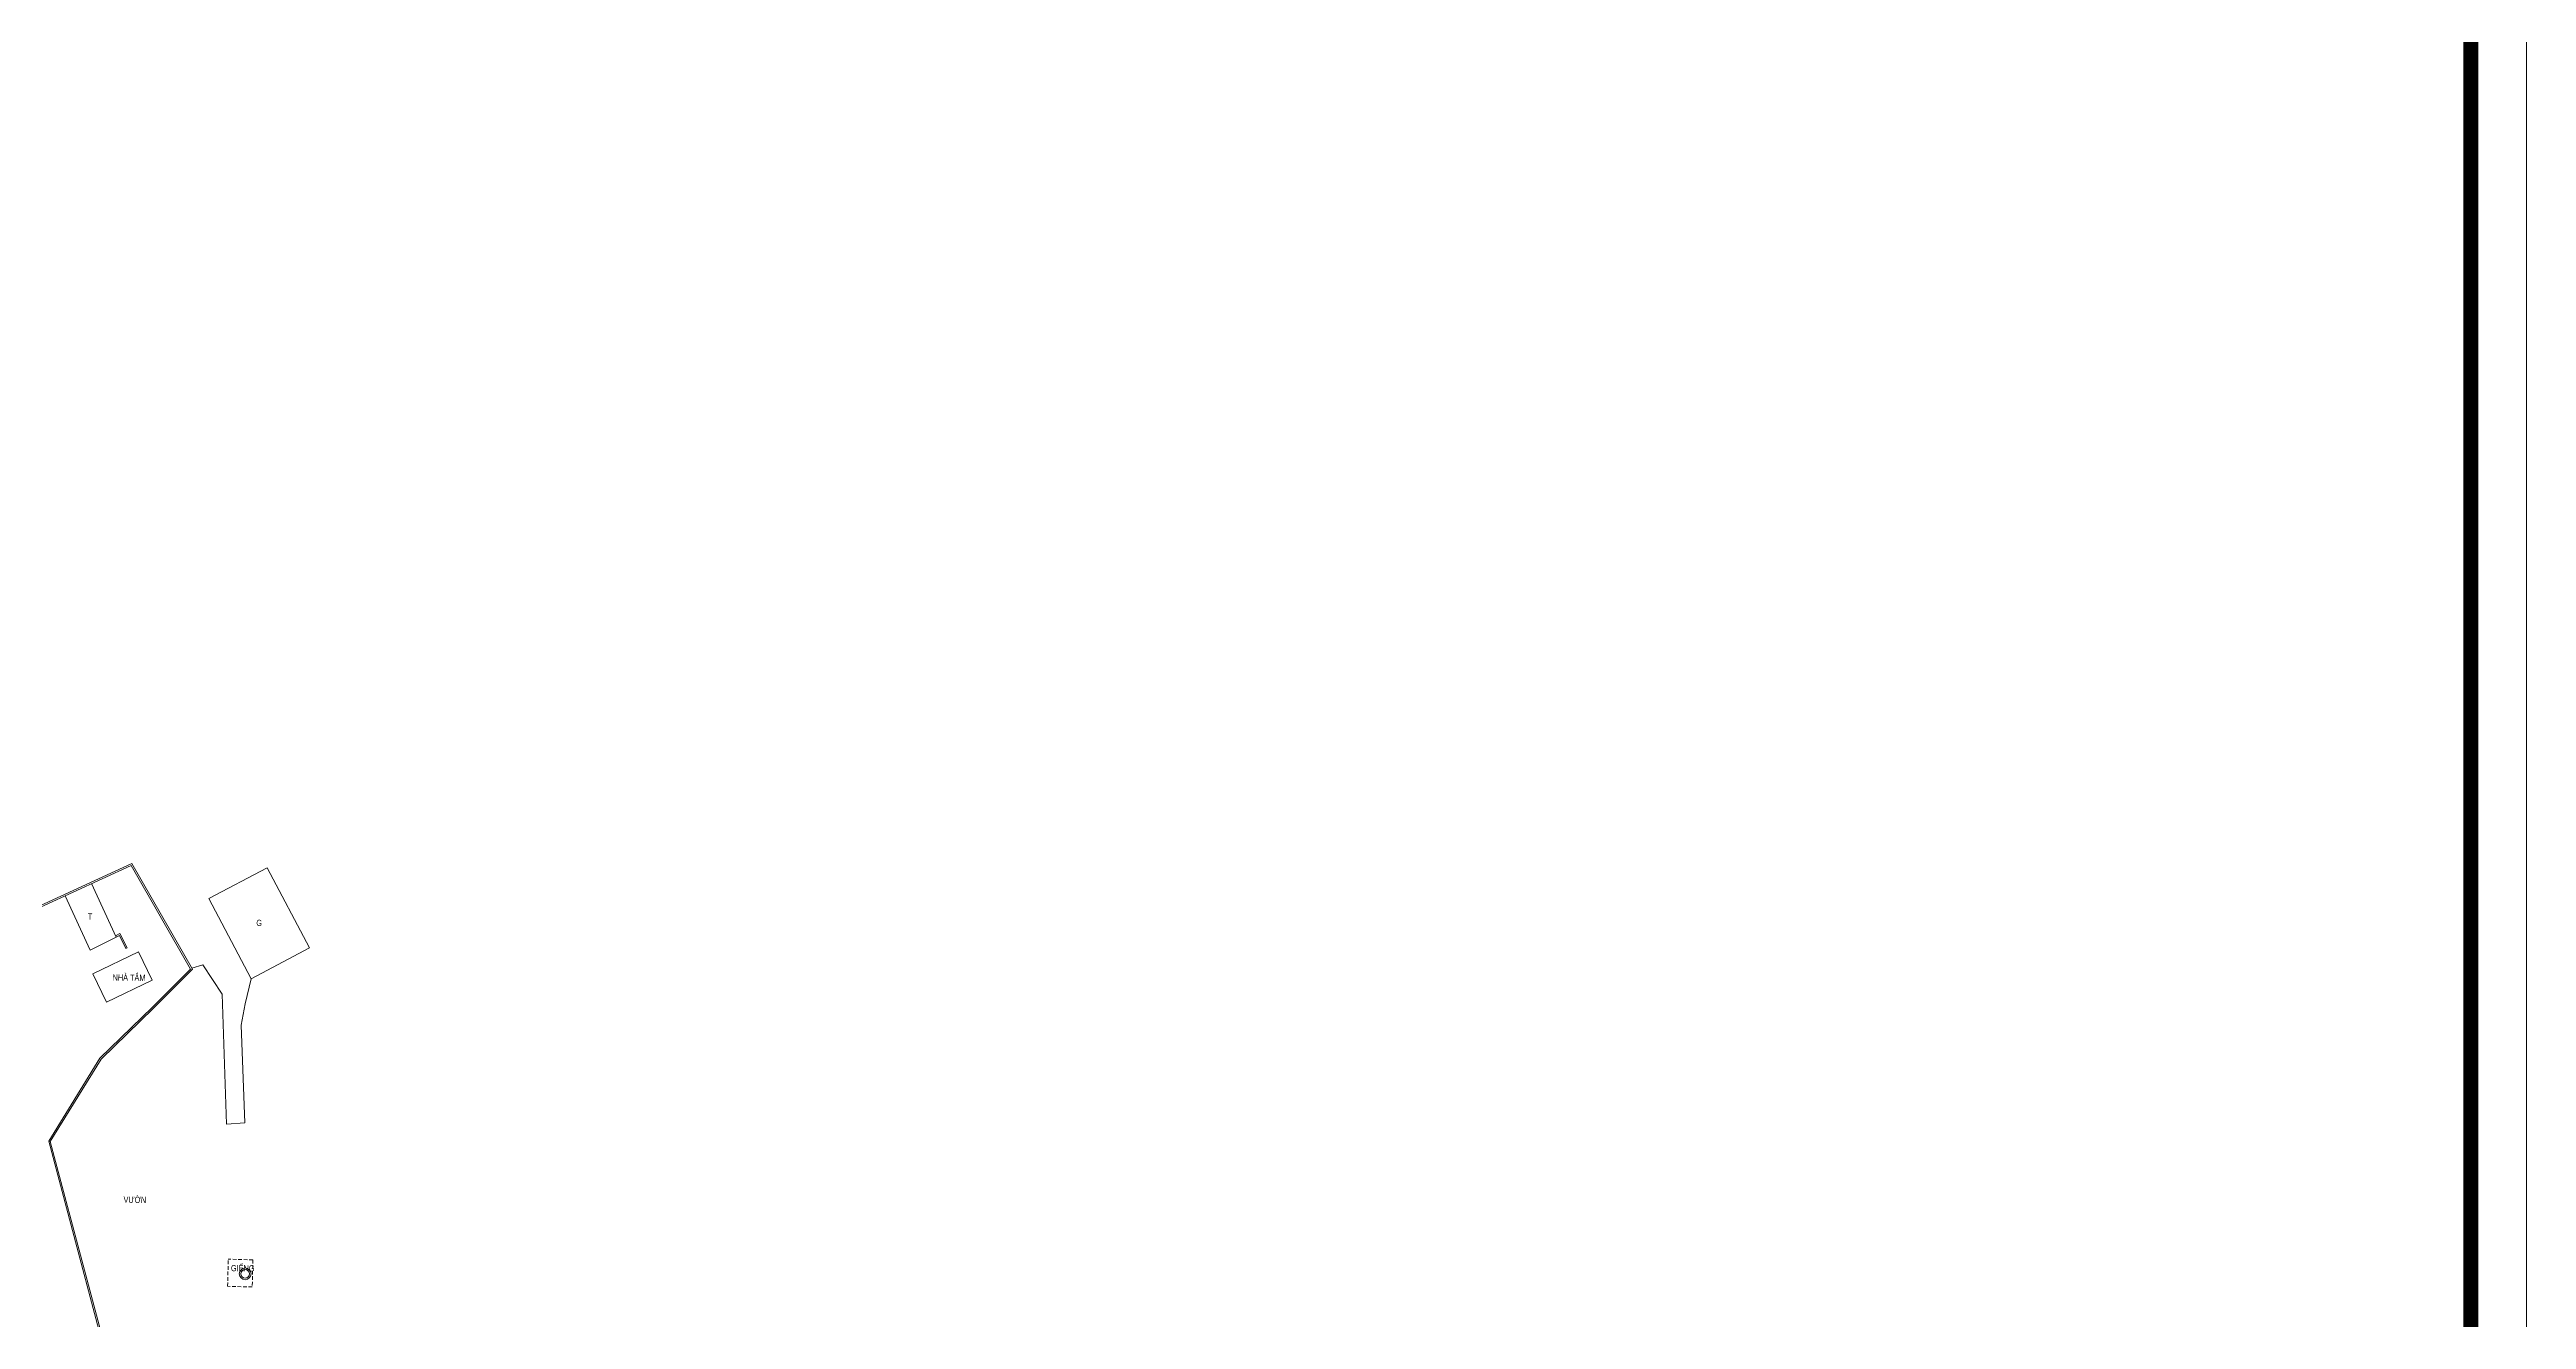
# Model space of a CAD drawing. Header units: inches. Extents: x 496359 to 501064, y 2374078 to 2377203.
# Drawn here: x 500616.1 to 500953.9, y 2376652.7 to 2376825.9 of the extents above; entities that cross this region are included whole.
import ezdxf

# ---------------------------------------------------------------- set-up
doc = ezdxf.new("R2010")
doc.units = ezdxf.units.IN
doc.header["$MEASUREMENT"] = 0
doc.linetypes.add('DASHED', pattern=[0.75, 0.5, -0.25])
doc.layers.add('chu', color=6, linetype='Continuous')
doc.layers.add('MANH', color=147, linetype='Continuous')
for name, color, linetype, lineweight in [('khung ten QH', 7, 'Continuous', 20), ('Khungbo', 32, 'Continuous', 25), ('LC Net manh', 239, 'Continuous', 5)]:
    doc.layers.add(name, color=color, linetype=linetype, lineweight=lineweight)
doc.styles.add('style1', font='')
doc.styles.get('style1').set_extended_font_data('.VnAvantH')

# ---------------------------------------------------------------- blocks, each defined once
blk = doc.blocks.new('Nền HT mới')
at = {"layer": 'MANH', "color": 4, "lineweight": 0, "elevation": -28.38}
for points in [[(757.38, 324), (747.08, 358.43), (737.02, 396.25), (743.94, 407.46), (751.11, 414.41), (756.41, 419.73), (748.14, 434.14), (724.17, 423.16), (706.08, 415.01), (686.91, 406.68), (679.5, 403.63), (654.86, 392.76), (639.66, 369.15), (637.68, 365.88)], [(757.19, 323.94), (746.89, 358.37), (736.81, 396.28), (743.79, 407.59), (750.97, 414.55), (756.16, 419.76), (748.05, 433.88), (724.26, 422.98), (706.16, 414.83), (686.99, 406.5), (679.58, 403.44), (654.99, 392.6), (639.82, 369.04), (637.87, 365.81)]]:
    blk.add_lwpolyline(points, dxfattribs=at)
at = {"layer": 'MANH', "lineweight": 0, "elevation": -28.38}
for points in [[(758.63, 429.37), (766.58, 433.59)], [(772.38, 422.67), (766.58, 433.59)], [(764.43, 418.45), (758.63, 429.37)], [(764.43, 418.45), (772.38, 422.67)], [(761.07, 398.6), (760.48, 416.35), (757.82, 420.36), (756.33, 419.87)], [(761.07, 398.6), (763.56, 398.81), (763.06, 412.11), (763.61, 415.03), (764.43, 418.45)]]:
    blk.add_lwpolyline(points, dxfattribs=at)
at = {"layer": 'MANH', "color": 2, "lineweight": 0, "elevation": -28.38}
for points in [[(742.46, 422.36), (739.07, 429.77)], [(746, 424.13), (742.66, 431.41)], [(742.46, 422.36), (746.45, 424.35)], [(745.91, 424.31), (746.53, 424.62), (747.52, 422.65)], [(747.34, 422.56), (746.45, 424.35)], [(747.34, 422.56), (747.52, 422.65)], [(749.05, 422.13), (742.83, 419.12)], [(744.71, 415.25), (742.83, 419.12)], [(750.92, 418.26), (749.05, 422.13)], [(750.92, 418.26), (744.71, 415.25)]]:
    blk.add_lwpolyline(points, dxfattribs=at)
at = {"layer": 'MANH', "linetype": 'DASHED', "lineweight": 0, "elevation": -28.38}
for points in [[(761.21, 376.5), (761.3, 380.2)], [(764.66, 380.11), (761.3, 380.2)], [(764.66, 380.11), (764.57, 376.41)], [(764.57, 376.41), (761.21, 376.5)]]:
    blk.add_lwpolyline(points, dxfattribs=at)
at = {"layer": 'MANH', "lineweight": 0}
for radius in [0.799, 0.599]:
    blk.add_circle((763.6, 378.2, -3), radius, dxfattribs=at)
at = {"layer": 'chu', "color": 6, "lineweight": 0, "style": 'style1', "width": 0.7}
for s, p in [('t', (742.14, 426.5, -28.38)), ('G', (765.12, 425.64, -2.84)), ('nhµ t¾m', (745.52, 418.2, -28.38)), ('V¦êN', (747.01, 387.9, -28.38)), ('GIÕNG', (761.66, 378.56, -28.38))]:
    blk.add_text(s, height=0.85, rotation=359.2672, dxfattribs=at).set_placement(p)

msp = doc.modelspace()

# ---------------------------------------------------------------- linework, layer by layer
at = {"layer": 'khung ten QH'}
msp.add_lwpolyline([(499511.02, 2377095.58), (499511.02, 2376074.98), (500953.93, 2376074.98), (500953.93, 2377095.58)], close=True, dxfattribs=at)
at = {"layer": 'Khungbo', "color": 0, "lineweight": 50, "const_width": 2.07}
msp.add_lwpolyline([(499518.6, 2377088), (499518.6, 2376082.57), (500946.35, 2376082.57), (500946.35, 2377088)], close=True, dxfattribs=at)

# ---------------------------------------------------------------- block references
at = {"layer": 'LC Net manh'}
msp.add_blockref('Nền HT mới', (499879.2, 2376280.77, 2.92), dxfattribs=at)

doc.saveas('drawing.dxf')
